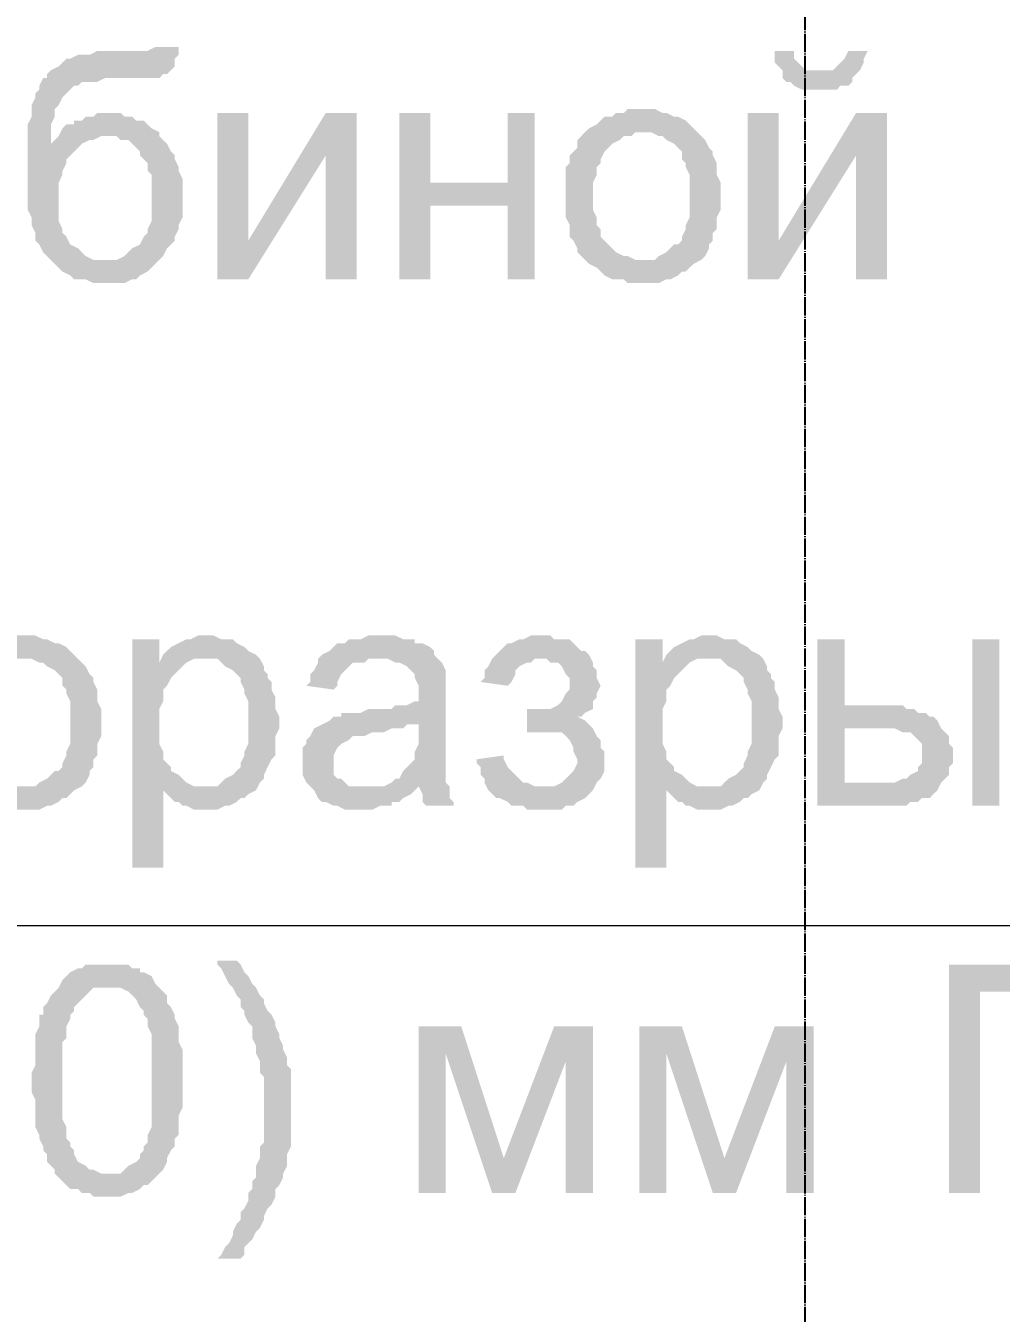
# Model space of a CAD drawing. Header units: millimetres. Extents: x -383313 to -161684, y -117025 to 99224.
# Drawn here: x -336366 to -335299, y -15433 to -14025 of the extents above; entities that cross this region are included whole.
import ezdxf

# ---------------------------------------------------------------- set-up
doc = ezdxf.new("R2010")
doc.units = ezdxf.units.MM
doc.header["$MEASUREMENT"] = 0
doc.linetypes.add('PS-GOST2.303 5', pattern=[24, 20, -1.5, 1, -1.5])
doc.layers.get('Defpoints').update_dxf_attribs({"color": 31})
for name, color, linetype in [('001__КОНСТРУКТИВ__размеры внутр.', 7, 'Continuous'), ('PDF_Geometry', 7, 'Continuous'), ('PDF_Solid Fills', 7, 'Continuous'), ('PS_Оси', 5, 'PS-GOST2.303 5')]:
    doc.layers.add(name, color=color, linetype=linetype)
doc.styles.add('PSTUDIO', font='arial.ttf')
doc.dimstyles.new('PS_TICK', dxfattribs={"dimscale": 100, "dimtxt": 2.5, "dimasz": 1, "dimexe": 2, "dimexo": 2, "dimgap": 1, "dimtad": 1, "dimdec": 0, "dimzin": 0, "dimdsep": 46, "dimtxsty": 'PSTUDIO', "dimblk": 'ARCHTICK', "dimcen": 2, "dimdle": 1.5, "dimse1": 1, "dimse2": 1, "dimadec": 0, "dimazin": 0, "dimtfac": 1, "dimtdec": 0, "dimtix": 1, "dimtmove": 1, "dimatfit": 3, "dimldrblk": 'ARCHTICK', "dimfxl": 1, "dimtolj": 1, "dimtzin": 0, "dimarcsym": 0})

# ---------------------------------------------------------------- blocks, each defined once
blk = doc.blocks.new('_ArchTick')
at = {"color": 0, "linetype": 'ByBlock', "const_width": 0.15}
blk.add_lwpolyline([(-0.5, -0.5), (0.5, 0.5)], dxfattribs=at)
blk = doc.blocks.new('*D281')
at = {"layer": '001__КОНСТРУКТИВ__размеры внутр.', "color": 0, "lineweight": -2, "ltscale": 100, "transparency": 16777216}
blk.add_line((-336984.8, -5432.1), (-336984.8, -20232.4), dxfattribs=at)
at = {"layer": 'Defpoints', "color": 0, "ltscale": 100, "transparency": 16777216}
for p in [(-330226.1, -5582.1), (-336984.8, -20082.4), (-335014.1, -20082.4)]:
    blk.add_point(p, dxfattribs=at)
at = {"layer": '001__КОНСТРУКТИВ__размеры внутр.', "color": 0, "lineweight": -2, "ltscale": 100, "transparency": 16777216, "xscale": 100, "yscale": 100, "zscale": 100}
for p, rotation in [((-336984.8, -5582.1), 90), ((-336984.8, -20082.4), 270)]:
    blk.add_blockref('_ArchTick', p, dxfattribs=dict(at, rotation=rotation))
at = {"layer": '001__КОНСТРУКТИВ__размеры внутр.', "color": 0, "ltscale": 100, "transparency": 16777216, "insert": (-337212.4, -12832.2), "char_height": 250, "attachment_point": 5, "rotation": 90, "style": 'PSTUDIO'}
blk.add_mtext('\\A1;14500', dxfattribs=at)
blk = doc.blocks.new('A$Cf5759c35')
at = {"layer": 'PDF_Solid Fills'}
for points in [[(22237.5, 4216.4), (22237.5, 4216.4), (22229.1, 4212.2), (22229.1, 4212.2), (22229.1, 4212.2), (22224.8, 4212.2), (22216.4, 4212.2), (22207.9, 4212.2), (22195.2, 4212.2), (22186.7, 4212.2), (22178.3, 4212.2), (22174, 4212.2), (22165.6, 4207.9), (22157.1, 4207.9), (22152.9, 4207.9), (22144.4, 4203.7), (22140.2, 4203.7), (22135.9, 4199.5), (22131.7, 4195.2), (22123.2, 4191), (22119, 4186.8), (22119, 4182.5), (22114.8, 4182.5), (22110.5, 4174.1), (22110.5, 4169.8), (22106.3, 4165.6), (22106.3, 4161.4), (22102.1, 4152.9), (22102.1, 4148.7), (22102.1, 4140.2), (22097.8, 4131.7), (22097.8, 4127.5), (22097.8, 4119), (22097.8, 4110.6), (22097.8, 4102.1), (22097.8, 4089.4), (22097.8, 4085.2), (22097.8, 4076.7), (22097.8, 4068.2), (22097.8, 4059.8), (22097.8, 4051.3), (22097.8, 4042.8), (22097.8, 4038.6), (22102.1, 4030.1), (22102.1, 4025.9), (22102.1, 4021.7), (22106.3, 4013.2), (22106.3, 4009), (22106.3, 4004.7), (22110.5, 4000.5), (22114.8, 3992), (22119, 3987.8), (22123.2, 3983.6), (22127.5, 3979.3), (22131.7, 3975.1), (22135.9, 3970.9), (22144.4, 3966.6), (22148.6, 3962.4), (22152.9, 3962.4), (22161.3, 3962.4), (22169.8, 3958.2), (22174, 3958.2), (22182.5, 3958.2), (22191, 3958.2), (22195.2, 3958.2), (22203.7, 3958.2), (22212.1, 3962.4), (22216.4, 3962.4), (22220.6, 3966.6), (22229.1, 3970.9), (22229.1, 3970.9), (22233.3, 3975.1), (22237.5, 3979.3), (22241.8, 3983.6), (22182.5, 3983.6), (22182.5, 3983.6), (22174, 3983.6), (22169.8, 3983.6), (22161.3, 3987.8), (22157.1, 3992), (22152.9, 3996.3), (22144.4, 4000.5), (22144.4, 4000.5), (22140.2, 4009), (22135.9, 4013.2), (22135.9, 4017.4), (22131.7, 4025.9), (22131.7, 4034.4), (22131.7, 4038.6), (22131.7, 4047.1), (22131.7, 4055.5), (22131.7, 4064), (22131.7, 4068.2), (22135.9, 4076.7), (22135.9, 4080.9), (22140.2, 4089.4), (22140.2, 4093.6), (22144.4, 4097.9), (22148.6, 4102.1), (22152.9, 4106.3), (22123.2, 4110.6), (22123.2, 4110.6), (22123.2, 4119), (22123.2, 4123.3), (22123.2, 4131.7), (22127.5, 4140.2), (22127.5, 4144.4), (22127.5, 4148.7), (22131.7, 4152.9), (22135.9, 4161.4), (22140.2, 4165.6), (22144.4, 4169.8), (22148.6, 4174.1), (22152.9, 4174.1), (22157.1, 4178.3), (22161.3, 4178.3), (22169.8, 4178.3), (22174, 4178.3), (22182.5, 4182.5), (22191, 4182.5), (22199.4, 4182.5), (22207.9, 4182.5), (22216.4, 4182.5), (22224.8, 4182.5), (22229.1, 4182.5), (22237.5, 4182.5), (22241.8, 4182.5), (22246, 4186.8), (22250.2, 4186.8), (22254.5, 4191), (22258.7, 4195.2), (22258.7, 4203.7), (22262.9, 4207.9), (22262.9, 4216.4)], [(22936, 4212.2), (22914.9, 4212.2), (22914.9, 4199.5), (22919.1, 4195.2), (22923.3, 4191), (22961.4, 4191), (22957.2, 4191), (22948.7, 4191), (22944.5, 4195.2), (22940.3, 4199.5), (22936, 4203.7)], [(23016.5, 4212.2), (22995.3, 4212.2), (22991.1, 4203.7), (22986.8, 4199.5), (22982.6, 4195.2), (22982.6, 4195.2), (22978.4, 4191), (22969.9, 4191), (22961.4, 4191), (22923.3, 4191), (22923.3, 4182.5), (22927.6, 4178.3), (22931.8, 4178.3), (22936, 4174.1), (22944.5, 4169.8), (22948.7, 4169.8), (22957.2, 4169.8), (22965.7, 4169.8), (22969.9, 4169.8), (22974.1, 4169.8), (22982.6, 4169.8), (22986.8, 4174.1), (22995.3, 4174.1), (22999.5, 4178.3), (22999.5, 4182.5), (23003.8, 4186.8), (23008, 4191), (23012.2, 4199.5), (23012.2, 4203.7)], [(22186.7, 4144.4), (22174, 4144.4), (22169.8, 4140.2), (22161.3, 4140.2), (22157.1, 4136), (22148.6, 4136), (22148.6, 4131.7), (22140.2, 4131.7), (22135.9, 4127.5), (22131.7, 4119), (22127.5, 4114.8), (22123.2, 4110.6), (22152.9, 4106.3), (22157.1, 4110.6), (22165.6, 4114.8), (22169.8, 4114.8), (22178.3, 4119), (22182.5, 4119), (22241.8, 4119), (22241.8, 4123.3), (22233.3, 4127.5), (22229.1, 4131.7), (22224.8, 4136), (22216.4, 4136), (22212.1, 4140.2), (22203.7, 4140.2), (22199.4, 4144.4), (22191, 4144.4)], [(22457.7, 4144.4), (22423.8, 4144.4), (22339.1, 4004.7), (22305.3, 3962.4), (22339.1, 3962.4), (22423.8, 4097.9)], [(22538.1, 4144.4), (22504.2, 4144.4), (22504.2, 3962.4), (22538.1, 3962.4), (22538.1, 4042.8), (22622.8, 4042.8), (22538.1, 4068.2)], [(22652.4, 4144.4), (22622.8, 4144.4), (22622.8, 4068.2), (22538.1, 4068.2), (22622.8, 4042.8), (22622.8, 3962.4), (22652.4, 3962.4)], [(22770.9, 4148.7), (22770.9, 4148.7), (22754, 4148.7), (22749.8, 4144.4), (22741.3, 4144.4), (22737.1, 4140.2), (22728.6, 4140.2), (22724.4, 4136), (22720.1, 4131.7), (22711.7, 4127.5), (22711.7, 4127.5), (22707.4, 4123.3), (22770.9, 4123.3), (22770.9, 4123.3), (22779.4, 4123.3), (22787.9, 4119), (22792.1, 4119), (22796.3, 4114.8), (22804.8, 4110.6), (22809, 4106.3), (22813.3, 4102.1), (22813.3, 4093.6), (22817.5, 4089.4), (22817.5, 4085.2), (22821.7, 4076.7), (22821.7, 4068.2), (22821.7, 4064), (22821.7, 4055.5), (22821.7, 4051.3), (22821.7, 4042.8), (22821.7, 4034.4), (22821.7, 4030.1), (22817.5, 4021.7), (22817.5, 4017.4), (22813.3, 4009), (22813.3, 4004.7), (22809, 4000.5), (22804.8, 4000.5), (22800.6, 3996.3), (22796.3, 3992), (22787.9, 3987.8), (22783.6, 3983.6), (22775.2, 3983.6), (22770.9, 3983.6), (22707.4, 3983.6), (22711.7, 3979.3), (22720.1, 3975.1), (22724.4, 3970.9), (22728.6, 3966.6), (22737.1, 3962.4), (22741.3, 3962.4), (22749.8, 3962.4), (22754, 3958.2), (22762.5, 3958.2), (22770.9, 3958.2), (22775.2, 3958.2), (22779.4, 3958.2), (22787.9, 3958.2), (22796.3, 3962.4), (22800.6, 3962.4), (22809, 3966.6), (22813.3, 3970.9), (22817.5, 3970.9), (22821.7, 3975.1), (22826, 3979.3), (22834.4, 3983.6), (22838.7, 3987.8), (22842.9, 3996.3), (22842.9, 4000.5), (22842.9, 4000.5), (22847.1, 4004.7), (22847.1, 4013.2), (22851.4, 4017.4), (22851.4, 4025.9), (22851.4, 4030.1), (22855.6, 4038.6), (22855.6, 4047.1), (22855.6, 4055.5), (22855.6, 4059.8), (22855.6, 4068.2), (22851.4, 4076.7), (22851.4, 4085.2), (22851.4, 4089.4), (22847.1, 4097.9), (22847.1, 4102.1), (22842.9, 4106.3), (22838.7, 4114.8), (22834.4, 4119), (22830.2, 4123.3), (22826, 4127.5), (22821.7, 4131.7), (22817.5, 4136), (22809, 4140.2), (22804.8, 4140.2), (22796.3, 4144.4), (22792.1, 4144.4), (22783.6, 4148.7), (22779.4, 4148.7)], [(23037.6, 4144.4), (23003.8, 4144.4), (22919.1, 4004.7), (22885.2, 3962.4), (22919.1, 3962.4), (23003.8, 4097.9)], [(22241.8, 4119), (22182.5, 4119), (22195.2, 4119), (22199.4, 4114.8), (22207.9, 4114.8), (22212.1, 4110.6), (22216.4, 4106.3), (22220.6, 4102.1), (22220.6, 4097.9), (22224.8, 4093.6), (22229.1, 4089.4), (22229.1, 4080.9), (22233.3, 4076.7), (22233.3, 4068.2), (22233.3, 4059.8), (22233.3, 4055.5), (22233.3, 4047.1), (22233.3, 4038.6), (22233.3, 4030.1), (22233.3, 4025.9), (22229.1, 4017.4), (22229.1, 4013.2), (22224.8, 4009), (22220.6, 4000.5), (22220.6, 4000.5), (22212.1, 3996.3), (22207.9, 3992), (22203.7, 3987.8), (22195.2, 3983.6), (22191, 3983.6), (22182.5, 3983.6), (22241.8, 3983.6), (22246, 3987.8), (22250.2, 3996.3), (22254.5, 4000.5), (22258.7, 4004.7), (22258.7, 4009), (22262.9, 4017.4), (22262.9, 4021.7), (22267.2, 4030.1), (22267.2, 4038.6), (22267.2, 4042.8), (22267.2, 4051.3), (22267.2, 4055.5), (22267.2, 4064), (22267.2, 4072.5), (22262.9, 4080.9), (22262.9, 4085.2), (22258.7, 4093.6), (22258.7, 4097.9), (22254.5, 4102.1), (22250.2, 4110.6), (22246, 4114.8)], [(22707.4, 4123.3), (22703.2, 4119), (22699, 4114.8), (22699, 4106.3), (22694.7, 4102.1), (22690.5, 4097.9), (22690.5, 4089.4), (22686.3, 4085.2), (22686.3, 4076.7), (22686.3, 4068.2), (22686.3, 4059.8), (22686.3, 4051.3), (22686.3, 4051.3), (22686.3, 4042.8), (22686.3, 4034.4), (22686.3, 4030.1), (22690.5, 4021.7), (22690.5, 4013.2), (22690.5, 4009), (22694.7, 4004.7), (22699, 3996.3), (22699, 3992), (22703.2, 3987.8), (22707.4, 3983.6), (22770.9, 3983.6), (22766.7, 3983.6), (22762.5, 3983.6), (22754, 3987.8), (22749.8, 3987.8), (22741.3, 3992), (22737.1, 3996.3), (22732.8, 4000.5), (22732.8, 4000.5), (22728.6, 4004.7), (22724.4, 4009), (22724.4, 4017.4), (22720.1, 4021.7), (22720.1, 4030.1), (22715.9, 4038.6), (22715.9, 4042.8), (22715.9, 4051.3), (22715.9, 4055.5), (22715.9, 4064), (22715.9, 4068.2), (22720.1, 4076.7), (22720.1, 4085.2), (22724.4, 4089.4), (22724.4, 4093.6), (22728.6, 4102.1), (22732.8, 4106.3), (22732.8, 4106.3), (22737.1, 4110.6), (22745.5, 4114.8), (22749.8, 4119), (22758.2, 4119), (22762.5, 4123.3), (22770.9, 4123.3)], [(22093.6, 3572.9), (22093.6, 3572.9), (22076.7, 3572.9), (22072.4, 3568.7), (22064, 3568.7), (22059.7, 3564.5), (22051.3, 3564.5), (22047, 3560.2), (22042.8, 3556), (22034.3, 3551.8), (22034.3, 3551.8), (22030.1, 3547.5), (22093.6, 3547.5), (22093.6, 3547.5), (22102.1, 3547.5), (22110.5, 3543.3), (22114.8, 3543.3), (22119, 3539.1), (22127.5, 3534.8), (22131.7, 3530.6), (22135.9, 3526.4), (22135.9, 3517.9), (22140.2, 3513.7), (22140.2, 3509.4), (22144.4, 3501), (22144.4, 3492.5), (22144.4, 3488.3), (22144.4, 3479.8), (22144.4, 3475.6), (22144.4, 3467.1), (22144.4, 3458.6), (22144.4, 3454.4), (22140.2, 3445.9), (22140.2, 3441.7), (22135.9, 3433.2), (22135.9, 3429), (22131.7, 3424.8), (22127.5, 3424.8), (22123.2, 3420.5), (22119, 3416.3), (22110.5, 3412.1), (22106.3, 3407.8), (22097.8, 3407.8), (22093.6, 3407.8), (22030.1, 3407.8), (22034.3, 3403.6), (22042.8, 3399.4), (22047, 3395.1), (22051.3, 3390.9), (22059.7, 3386.7), (22064, 3386.7), (22072.4, 3386.7), (22076.7, 3382.4), (22085.1, 3382.4), (22093.6, 3382.4), (22097.8, 3382.4), (22102.1, 3382.4), (22110.5, 3382.4), (22119, 3386.7), (22123.2, 3386.7), (22131.7, 3390.9), (22135.9, 3395.1), (22140.2, 3395.1), (22144.4, 3399.4), (22148.6, 3403.6), (22157.1, 3407.8), (22161.3, 3412.1), (22165.6, 3420.5), (22165.6, 3424.8), (22165.6, 3424.8), (22169.8, 3429), (22169.8, 3437.5), (22174, 3441.7), (22174, 3450.2), (22174, 3454.4), (22178.3, 3462.9), (22178.3, 3471.3), (22178.3, 3479.8), (22178.3, 3484), (22178.3, 3492.5), (22174, 3501), (22174, 3509.4), (22174, 3513.7), (22169.8, 3522.1), (22169.8, 3526.4), (22165.6, 3530.6), (22161.3, 3539.1), (22157.1, 3543.3), (22152.9, 3547.5), (22148.6, 3551.8), (22144.4, 3556), (22140.2, 3560.2), (22131.7, 3564.5), (22127.5, 3564.5), (22119, 3568.7), (22114.8, 3568.7), (22106.3, 3572.9), (22102.1, 3572.9)], [(22241.8, 3568.7), (22212.1, 3568.7), (22212.1, 3318.9), (22246, 3318.9), (22246, 3403.6), (22288.3, 3407.8), (22284.1, 3407.8), (22279.9, 3407.8), (22271.4, 3412.1), (22267.2, 3416.3), (22262.9, 3420.5), (22254.5, 3424.8), (22254.5, 3429), (22250.2, 3433.2), (22246, 3437.5), (22246, 3445.9), (22241.8, 3454.4), (22241.8, 3458.6), (22241.8, 3467.1), (22241.8, 3475.6), (22241.8, 3479.8), (22241.8, 3488.3), (22241.8, 3492.5), (22246, 3501), (22246, 3509.4), (22246, 3513.7), (22250.2, 3517.9), (22254.5, 3526.4), (22258.7, 3530.6), (22262.9, 3534.8), (22267.2, 3539.1), (22271.4, 3543.3), (22241.8, 3543.3)], [(22292.6, 3572.9), (22292.6, 3572.9), (22284.1, 3572.9), (22275.6, 3568.7), (22271.4, 3568.7), (22262.9, 3564.5), (22262.9, 3564.5), (22254.5, 3560.2), (22250.2, 3556), (22246, 3551.8), (22292.6, 3547.5), (22296.8, 3547.5), (22305.3, 3547.5), (22309.5, 3543.3), (22313.7, 3539.1), (22322.2, 3534.8), (22326.4, 3530.6), (22330.7, 3526.4), (22330.7, 3522.1), (22334.9, 3513.7), (22334.9, 3509.4), (22339.1, 3501), (22339.1, 3496.7), (22339.1, 3488.3), (22339.1, 3479.8), (22339.1, 3475.6), (22339.1, 3467.1), (22339.1, 3458.6), (22339.1, 3454.4), (22334.9, 3445.9), (22334.9, 3441.7), (22330.7, 3433.2), (22330.7, 3429), (22326.4, 3424.8), (22322.2, 3420.5), (22313.7, 3416.3), (22309.5, 3412.1), (22305.3, 3407.8), (22296.8, 3407.8), (22288.3, 3407.8), (22246, 3403.6), (22246, 3403.6), (22254.5, 3395.1), (22258.7, 3390.9), (22262.9, 3390.9), (22267.2, 3386.7), (22271.4, 3386.7), (22279.9, 3382.4), (22284.1, 3382.4), (22292.6, 3382.4), (22292.6, 3382.4), (22301, 3382.4), (22305.3, 3382.4), (22313.7, 3386.7), (22318, 3386.7), (22326.4, 3390.9), (22330.7, 3395.1), (22334.9, 3395.1), (22339.1, 3399.4), (22347.6, 3403.6), (22351.8, 3412.1), (22356.1, 3416.3), (22356.1, 3420.5), (22360.3, 3429), (22360.3, 3429), (22364.5, 3437.5), (22368.8, 3441.7), (22368.8, 3450.2), (22368.8, 3458.6), (22368.8, 3462.9), (22373, 3471.3), (22373, 3479.8), (22373, 3479.8), (22373, 3484), (22368.8, 3492.5), (22368.8, 3501), (22368.8, 3505.2), (22364.5, 3513.7), (22364.5, 3522.1), (22360.3, 3526.4), (22360.3, 3530.6), (22356.1, 3534.8), (22356.1, 3539.1), (22351.8, 3547.5), (22347.6, 3551.8), (22339.1, 3556), (22334.9, 3560.2), (22334.9, 3560.2), (22326.4, 3564.5), (22322.2, 3568.7), (22313.7, 3568.7), (22309.5, 3568.7), (22301, 3572.9)], [(22487.3, 3572.9), (22487.3, 3572.9), (22470.4, 3572.9), (22461.9, 3568.7), (22457.7, 3568.7), (22449.2, 3568.7), (22445, 3564.5), (22436.5, 3564.5), (22432.3, 3560.2), (22428, 3556), (22419.6, 3551.8), (22415.3, 3547.5), (22478.8, 3547.5), (22483.1, 3547.5), (22491.5, 3547.5), (22500, 3543.3), (22504.2, 3543.3), (22512.7, 3539.1), (22516.9, 3534.8), (22516.9, 3534.8), (22521.2, 3530.6), (22521.2, 3526.4), (22525.4, 3517.9), (22525.4, 3509.4), (22525.4, 3509.4), (22525.4, 3501), (22521.2, 3501), (22512.7, 3496.7), (22508.5, 3496.7), (22500, 3496.7), (22495.8, 3492.5), (22487.3, 3492.5), (22478.8, 3492.5), (22470.4, 3492.5), (22461.9, 3488.3), (22453.4, 3488.3), (22449.2, 3488.3), (22440.7, 3488.3), (22440.7, 3484), (22432.3, 3484), (22428, 3479.8), (22525.4, 3475.6), (22525.4, 3467.1), (22525.4, 3462.9), (22525.4, 3454.4), (22521.2, 3445.9), (22521.2, 3441.7), (22521.2, 3437.5), (22516.9, 3433.2), (22512.7, 3429), (22508.5, 3424.8), (22504.2, 3416.3), (22500, 3416.3), (22495.8, 3412.1), (22487.3, 3407.8), (22525.4, 3407.8), (22525.4, 3407.8), (22529.6, 3399.4), (22529.6, 3390.9), (22533.9, 3386.7), (22563.5, 3386.7), (22563.5, 3390.9), (22559.3, 3395.1), (22559.3, 3403.6), (22559.3, 3407.8), (22555, 3412.1), (22555, 3416.3), (22555, 3420.5), (22555, 3424.8), (22555, 3433.2), (22555, 3441.7), (22555, 3450.2), (22555, 3462.9), (22555, 3505.2), (22555, 3505.2), (22555, 3513.7), (22555, 3522.1), (22555, 3526.4), (22555, 3530.6), (22555, 3534.8), (22550.8, 3543.3), (22546.6, 3547.5), (22542.3, 3551.8), (22542.3, 3556), (22538.1, 3560.2), (22529.6, 3564.5), (22521.2, 3564.5), (22521.2, 3568.7), (22512.7, 3568.7), (22508.5, 3568.7), (22500, 3572.9), (22491.5, 3572.9)], [(22660.9, 3572.9), (22648.2, 3572.9), (22639.7, 3568.7), (22635.5, 3568.7), (22627, 3564.5), (22622.8, 3564.5), (22618.5, 3560.2), (22614.3, 3556), (22610.1, 3551.8), (22605.8, 3547.5), (22601.6, 3539.1), (22597.4, 3534.8), (22597.4, 3526.4), (22593.1, 3522.1), (22622.8, 3517.9), (22627, 3522.1), (22631.2, 3530.6), (22631.2, 3534.8), (22635.5, 3539.1), (22643.9, 3543.3), (22648.2, 3543.3), (22652.4, 3547.5), (22660.9, 3547.5), (22711.7, 3551.8), (22707.4, 3556), (22703.2, 3556), (22699, 3560.2), (22694.7, 3564.5), (22690.5, 3568.7), (22682, 3568.7), (22673.6, 3568.7), (22669.3, 3572.9)], [(22792.1, 3568.7), (22762.5, 3568.7), (22762.5, 3318.9), (22796.3, 3318.9), (22796.3, 3403.6), (22838.7, 3407.8), (22834.4, 3407.8), (22830.2, 3407.8), (22821.7, 3412.1), (22817.5, 3416.3), (22813.3, 3420.5), (22804.8, 3424.8), (22804.8, 3429), (22800.6, 3433.2), (22796.3, 3437.5), (22796.3, 3445.9), (22792.1, 3454.4), (22792.1, 3458.6), (22792.1, 3467.1), (22792.1, 3475.6), (22792.1, 3479.8), (22792.1, 3488.3), (22792.1, 3492.5), (22796.3, 3501), (22796.3, 3509.4), (22796.3, 3513.7), (22800.6, 3517.9), (22804.8, 3526.4), (22809, 3530.6), (22813.3, 3534.8), (22817.5, 3539.1), (22821.7, 3543.3), (22792.1, 3543.3)], [(22842.9, 3572.9), (22842.9, 3572.9), (22834.4, 3572.9), (22826, 3568.7), (22821.7, 3568.7), (22813.3, 3564.5), (22813.3, 3564.5), (22804.8, 3560.2), (22800.6, 3556), (22796.3, 3551.8), (22842.9, 3547.5), (22847.1, 3547.5), (22855.6, 3547.5), (22859.8, 3543.3), (22864.1, 3539.1), (22872.5, 3534.8), (22876.8, 3530.6), (22881, 3526.4), (22881, 3522.1), (22885.2, 3513.7), (22885.2, 3509.4), (22889.5, 3501), (22889.5, 3496.7), (22889.5, 3488.3), (22889.5, 3479.8), (22889.5, 3475.6), (22889.5, 3467.1), (22889.5, 3458.6), (22889.5, 3454.4), (22885.2, 3445.9), (22885.2, 3441.7), (22881, 3433.2), (22881, 3429), (22876.8, 3424.8), (22872.5, 3420.5), (22864.1, 3416.3), (22859.8, 3412.1), (22855.6, 3407.8), (22847.1, 3407.8), (22838.7, 3407.8), (22796.3, 3403.6), (22796.3, 3403.6), (22804.8, 3395.1), (22809, 3390.9), (22813.3, 3390.9), (22817.5, 3386.7), (22821.7, 3386.7), (22830.2, 3382.4), (22834.4, 3382.4), (22842.9, 3382.4), (22842.9, 3382.4), (22851.4, 3382.4), (22855.6, 3382.4), (22864.1, 3386.7), (22868.3, 3386.7), (22876.8, 3390.9), (22881, 3395.1), (22885.2, 3395.1), (22889.5, 3399.4), (22897.9, 3403.6), (22902.2, 3412.1), (22906.4, 3416.3), (22906.4, 3420.5), (22910.6, 3429), (22910.6, 3429), (22914.9, 3437.5), (22919.1, 3441.7), (22919.1, 3450.2), (22919.1, 3458.6), (22919.1, 3462.9), (22923.3, 3471.3), (22923.3, 3479.8), (22923.3, 3479.8), (22923.3, 3484), (22919.1, 3492.5), (22919.1, 3501), (22919.1, 3505.2), (22914.9, 3513.7), (22914.9, 3522.1), (22910.6, 3526.4), (22910.6, 3530.6), (22906.4, 3534.8), (22906.4, 3539.1), (22902.2, 3547.5), (22897.9, 3551.8), (22889.5, 3556), (22885.2, 3560.2), (22885.2, 3560.2), (22876.8, 3564.5), (22872.5, 3568.7), (22864.1, 3568.7), (22859.8, 3568.7), (22851.4, 3572.9)], [(22991.1, 3568.7), (22961.4, 3568.7), (22961.4, 3386.7), (23058.8, 3386.7), (23063, 3390.9), (23071.5, 3390.9), (23075.7, 3395.1), (23084.2, 3395.1), (23088.4, 3399.4), (23092.7, 3403.6), (23092.7, 3403.6), (23096.9, 3412.1), (22991.1, 3412.1), (22991.1, 3471.3), (23024.9, 3471.3), (23096.9, 3471.3), (23092.7, 3479.8), (23088.4, 3484), (23084.2, 3484), (23080, 3488.3), (23071.5, 3488.3), (23067.3, 3492.5), (23058.8, 3492.5), (23054.6, 3496.7), (23046.1, 3496.7), (23037.6, 3496.7), (23029.2, 3496.7), (22991.1, 3496.7)], [(22246, 3551.8), (22241.8, 3543.3), (22271.4, 3543.3), (22279.9, 3547.5), (22284.1, 3547.5), (22292.6, 3547.5)], [(22711.7, 3551.8), (22660.9, 3547.5), (22665.1, 3547.5), (22669.3, 3543.3), (22677.8, 3543.3), (22682, 3539.1), (22682, 3539.1), (22686.3, 3530.6), (22690.5, 3526.4), (22690.5, 3517.9), (22690.5, 3513.7), (22686.3, 3509.4), (22682, 3501), (22682, 3501), (22677.8, 3496.7), (22669.3, 3492.5), (22665.1, 3492.5), (22660.9, 3492.5), (22652.4, 3492.5), (22643.9, 3492.5), (22643.9, 3467.1), (22643.9, 3467.1), (22652.4, 3467.1), (22715.9, 3471.3), (22711.7, 3475.6), (22707.4, 3479.8), (22699, 3484), (22703.2, 3484), (22707.4, 3488.3), (22715.9, 3492.5), (22715.9, 3501), (22720.1, 3505.2), (22720.1, 3509.4), (22724.4, 3517.9), (22724.4, 3517.9), (22720.1, 3526.4), (22720.1, 3534.8), (22715.9, 3539.1), (22715.9, 3543.3)], [(22796.3, 3551.8), (22792.1, 3543.3), (22821.7, 3543.3), (22830.2, 3547.5), (22834.4, 3547.5), (22842.9, 3547.5)], [(22415.3, 3547.5), (22415.3, 3543.3), (22411.1, 3534.8), (22406.9, 3530.6), (22406.9, 3522.1), (22402.6, 3517.9), (22432.3, 3513.7), (22436.5, 3517.9), (22436.5, 3522.1), (22440.7, 3530.6), (22445, 3534.8), (22449.2, 3539.1), (22453.4, 3543.3), (22457.7, 3543.3), (22466.1, 3543.3), (22470.4, 3547.5), (22478.8, 3547.5)], [(22428, 3479.8), (22419.6, 3475.6), (22419.6, 3475.6), (22411.1, 3471.3), (22406.9, 3462.9), (22402.6, 3458.6), (22402.6, 3454.4), (22398.4, 3450.2), (22398.4, 3441.7), (22398.4, 3433.2), (22398.4, 3433.2), (22398.4, 3424.8), (22398.4, 3420.5), (22402.6, 3412.1), (22406.9, 3407.8), (22411.1, 3403.6), (22415.3, 3395.1), (22415.3, 3395.1), (22419.6, 3390.9), (22423.8, 3390.9), (22432.3, 3386.7), (22436.5, 3386.7), (22445, 3382.4), (22453.4, 3382.4), (22461.9, 3382.4), (22466.1, 3382.4), (22474.6, 3382.4), (22483.1, 3386.7), (22487.3, 3386.7), (22495.8, 3386.7), (22495.8, 3390.9), (22504.2, 3390.9), (22508.5, 3395.1), (22516.9, 3399.4), (22521.2, 3403.6), (22466.1, 3407.8), (22466.1, 3407.8), (22457.7, 3407.8), (22449.2, 3407.8), (22445, 3412.1), (22440.7, 3416.3), (22436.5, 3416.3), (22432.3, 3420.5), (22432.3, 3429), (22432.3, 3433.2), (22432.3, 3437.5), (22432.3, 3441.7), (22436.5, 3450.2), (22436.5, 3450.2), (22440.7, 3454.4), (22449.2, 3458.6), (22453.4, 3462.9), (22457.7, 3462.9), (22466.1, 3462.9), (22474.6, 3467.1), (22478.8, 3467.1), (22487.3, 3467.1), (22495.8, 3471.3), (22500, 3471.3), (22508.5, 3471.3), (22512.7, 3475.6), (22521.2, 3475.6), (22525.4, 3475.6)], [(22715.9, 3471.3), (22652.4, 3467.1), (22682, 3467.1), (22686.3, 3462.9), (22690.5, 3458.6), (22694.7, 3450.2), (22694.7, 3445.9), (22699, 3437.5), (22699, 3433.2), (22694.7, 3424.8), (22690.5, 3420.5), (22686.3, 3416.3), (22686.3, 3416.3), (22682, 3412.1), (22673.6, 3407.8), (22669.3, 3407.8), (22660.9, 3407.8), (22715.9, 3403.6), (22720.1, 3412.1), (22724.4, 3416.3), (22728.6, 3424.8), (22728.6, 3429), (22728.6, 3437.5), (22728.6, 3437.5), (22728.6, 3445.9), (22724.4, 3450.2), (22724.4, 3458.6), (22720.1, 3462.9), (22720.1, 3462.9)], [(23096.9, 3471.3), (23024.9, 3471.3), (23046.1, 3471.3), (23054.6, 3467.1), (23058.8, 3467.1), (23063, 3467.1), (23067.3, 3462.9), (23071.5, 3458.6), (23075.7, 3454.4), (23075.7, 3445.9), (23075.7, 3441.7), (23075.7, 3441.7), (23075.7, 3433.2), (23071.5, 3429), (23071.5, 3424.8), (23063, 3420.5), (23063, 3420.5), (23058.8, 3416.3), (23054.6, 3416.3), (23046.1, 3412.1), (23041.9, 3412.1), (23033.4, 3412.1), (23020.7, 3412.1), (22991.1, 3412.1), (23096.9, 3412.1), (23101.1, 3416.3), (23105.4, 3420.5), (23105.4, 3429), (23109.6, 3433.2), (23109.6, 3441.7), (23109.6, 3441.7), (23109.6, 3450.2), (23105.4, 3454.4), (23105.4, 3462.9), (23101.1, 3467.1)], [(22618.5, 3441.7), (22588.9, 3437.5), (22588.9, 3433.2), (22593.1, 3429), (22593.1, 3420.5), (22597.4, 3416.3), (22597.4, 3412.1), (22601.6, 3403.6), (22605.8, 3399.4), (22610.1, 3395.1), (22614.3, 3395.1), (22622.8, 3390.9), (22627, 3386.7), (22631.2, 3386.7), (22639.7, 3386.7), (22643.9, 3382.4), (22652.4, 3382.4), (22660.9, 3382.4), (22665.1, 3382.4), (22673.6, 3382.4), (22682, 3382.4), (22686.3, 3386.7), (22694.7, 3386.7), (22699, 3390.9), (22707.4, 3395.1), (22711.7, 3399.4), (22711.7, 3399.4), (22715.9, 3403.6), (22660.9, 3407.8), (22660.9, 3407.8), (22652.4, 3407.8), (22643.9, 3412.1), (22639.7, 3412.1), (22635.5, 3416.3), (22631.2, 3420.5), (22627, 3424.8), (22622.8, 3429), (22618.5, 3437.5)], [(22186.7, 3213.1), (22186.7, 3213.1), (22161.3, 3213.1), (22157.1, 3208.9), (22152.9, 3208.9), (22144.4, 3204.6), (22140.2, 3200.4), (22140.2, 3200.4), (22135.9, 3196.2), (22131.7, 3187.7), (22186.7, 3187.7), (22186.7, 3187.7), (22195.2, 3187.7), (22199.4, 3187.7), (22207.9, 3183.5), (22212.1, 3179.2), (22216.4, 3175), (22220.6, 3166.5), (22220.6, 3166.5), (22224.8, 3162.3), (22224.8, 3158.1), (22229.1, 3153.8), (22229.1, 3149.6), (22229.1, 3145.4), (22233.3, 3136.9), (22233.3, 3128.4), (22233.3, 3124.2), (22233.3, 3115.7), (22233.3, 3107.3), (22233.3, 3094.6), (22233.3, 3086.1), (22233.3, 3086.1), (22233.3, 3073.4), (22233.3, 3064.9), (22233.3, 3056.5), (22233.3, 3048), (22233.3, 3043.8), (22233.3, 3035.3), (22229.1, 3026.8), (22229.1, 3022.6), (22229.1, 3018.4), (22224.8, 3014.1), (22224.8, 3009.9), (22220.6, 3005.7), (22220.6, 3001.4), (22216.4, 2997.2), (22207.9, 2993), (22203.7, 2988.7), (22199.4, 2984.5), (22191, 2984.5), (22186.7, 2984.5), (22131.7, 2980.3), (22135.9, 2976), (22140.2, 2971.8), (22144.4, 2967.6), (22152.9, 2967.6), (22157.1, 2963.3), (22165.6, 2963.3), (22169.8, 2959.1), (22178.3, 2959.1), (22186.7, 2959.1), (22186.7, 2959.1), (22195.2, 2959.1), (22199.4, 2959.1), (22207.9, 2963.3), (22212.1, 2963.3), (22220.6, 2967.6), (22224.8, 2971.8), (22229.1, 2971.8), (22233.3, 2976), (22237.5, 2980.3), (22241.8, 2984.5), (22246, 2988.7), (22250.2, 2997.2), (22250.2, 3001.4), (22254.5, 3009.9), (22258.7, 3014.1), (22258.7, 3018.4), (22258.7, 3022.6), (22262.9, 3026.8), (22262.9, 3035.3), (22262.9, 3039.5), (22262.9, 3048), (22267.2, 3056.5), (22267.2, 3060.7), (22267.2, 3069.2), (22267.2, 3077.6), (22267.2, 3086.1), (22267.2, 3090.3), (22267.2, 3098.8), (22267.2, 3107.3), (22267.2, 3115.7), (22267.2, 3120), (22262.9, 3128.4), (22262.9, 3132.7), (22262.9, 3141.1), (22262.9, 3145.4), (22258.7, 3153.8), (22258.7, 3158.1), (22254.5, 3166.5), (22250.2, 3170.8), (22250.2, 3179.2), (22246, 3183.5), (22246, 3183.5), (22241.8, 3187.7), (22237.5, 3191.9), (22233.3, 3200.4), (22224.8, 3204.6), (22220.6, 3204.6), (22220.6, 3208.9), (22212.1, 3208.9), (22207.9, 3213.1), (22199.4, 3213.1), (22191, 3213.1)], [(22326.4, 3217.3), (22305.3, 3217.3), (22305.3, 3213.1), (22309.5, 3208.9), (22313.7, 3200.4), (22318, 3191.9), (22322.2, 3187.7), (22326.4, 3179.2), (22330.7, 3175), (22330.7, 3170.8), (22330.7, 3166.5), (22334.9, 3162.3), (22334.9, 3158.1), (22339.1, 3149.6), (22343.4, 3145.4), (22343.4, 3136.9), (22343.4, 3132.7), (22347.6, 3124.2), (22347.6, 3115.7), (22347.6, 3115.7), (22351.8, 3107.3), (22351.8, 3103), (22351.8, 3094.6), (22356.1, 3090.3), (22356.1, 3081.9), (22356.1, 3073.4), (22356.1, 3069.2), (22356.1, 3060.7), (22356.1, 3052.2), (22356.1, 3052.2), (22356.1, 3048), (22356.1, 3039.5), (22356.1, 3031.1), (22356.1, 3026.8), (22356.1, 3018.4), (22351.8, 3014.1), (22351.8, 3005.7), (22351.8, 3001.4), (22347.6, 2993), (22347.6, 2988.7), (22347.6, 2980.3), (22343.4, 2976), (22343.4, 2967.6), (22339.1, 2963.3), (22339.1, 2954.9), (22334.9, 2946.4), (22330.7, 2942.2), (22330.7, 2933.7), (22326.4, 2929.5), (22322.2, 2921), (22322.2, 2916.8), (22318, 2908.3), (22313.7, 2904.1), (22309.5, 2895.6), (22305.3, 2891.4), (22326.4, 2891.4), (22330.7, 2891.4), (22334.9, 2895.6), (22334.9, 2904.1), (22339.1, 2908.3), (22343.4, 2912.5), (22347.6, 2921), (22351.8, 2925.2), (22356.1, 2933.7), (22356.1, 2937.9), (22360.3, 2946.4), (22364.5, 2950.6), (22368.8, 2959.1), (22368.8, 2963.3), (22368.8, 2967.6), (22373, 2971.8), (22377.2, 2980.3), (22377.2, 2984.5), (22381.5, 2993), (22381.5, 2997.2), (22381.5, 3005.7), (22385.7, 3014.1), (22385.7, 3018.4), (22385.7, 3026.8), (22385.7, 3031.1), (22385.7, 3039.5), (22385.7, 3048), (22385.7, 3052.2), (22385.7, 3056.5), (22385.7, 3064.9), (22385.7, 3069.2), (22385.7, 3077.6), (22385.7, 3086.1), (22385.7, 3090.3), (22385.7, 3098.8), (22381.5, 3103), (22381.5, 3111.5), (22377.2, 3120), (22377.2, 3124.2), (22373, 3132.7), (22373, 3132.7), (22373, 3136.9), (22368.8, 3145.4), (22368.8, 3149.6), (22364.5, 3158.1), (22360.3, 3162.3), (22356.1, 3170.8), (22356.1, 3175), (22351.8, 3179.2), (22347.6, 3187.7), (22343.4, 3191.9), (22339.1, 3200.4), (22334.9, 3204.6), (22330.7, 3213.1)], [(23304.3, 3213.1), (23105.4, 3213.1), (23105.4, 2963.3), (23139.2, 2963.3), (23139.2, 3183.5), (23270.5, 3183.5)], [(22131.7, 3187.7), (22127.5, 3183.5), (22123.2, 3179.2), (22119, 3170.8), (22114.8, 3166.5), (22114.8, 3158.1), (22110.5, 3158.1), (22110.5, 3149.6), (22110.5, 3145.4), (22106.3, 3136.9), (22106.3, 3132.7), (22106.3, 3124.2), (22106.3, 3120), (22106.3, 3111.5), (22106.3, 3103), (22102.1, 3094.6), (22102.1, 3086.1), (22102.1, 3081.9), (22102.1, 3073.4), (22106.3, 3064.9), (22106.3, 3056.5), (22106.3, 3048), (22106.3, 3039.5), (22106.3, 3035.3), (22110.5, 3026.8), (22110.5, 3022.6), (22114.8, 3014.1), (22114.8, 3009.9), (22119, 3005.7), (22119, 2997.2), (22123.2, 2993), (22127.5, 2988.7), (22127.5, 2984.5), (22131.7, 2980.3), (22186.7, 2984.5), (22182.5, 2984.5), (22178.3, 2984.5), (22169.8, 2988.7), (22165.6, 2988.7), (22161.3, 2993), (22152.9, 2997.2), (22148.6, 3005.7), (22148.6, 3005.7), (22148.6, 3009.9), (22144.4, 3014.1), (22144.4, 3018.4), (22140.2, 3022.6), (22140.2, 3031.1), (22140.2, 3035.3), (22135.9, 3043.8), (22135.9, 3052.2), (22135.9, 3060.7), (22135.9, 3069.2), (22135.9, 3077.6), (22135.9, 3086.1), (22135.9, 3094.6), (22135.9, 3103), (22135.9, 3111.5), (22135.9, 3120), (22135.9, 3128.4), (22140.2, 3132.7), (22140.2, 3141.1), (22140.2, 3145.4), (22144.4, 3153.8), (22144.4, 3158.1), (22148.6, 3162.3), (22148.6, 3166.5), (22152.9, 3170.8), (22157.1, 3175), (22161.3, 3179.2), (22165.6, 3183.5), (22169.8, 3187.7), (22178.3, 3187.7), (22186.7, 3187.7)], [(22572, 3145.4), (22525.4, 3145.4), (22525.4, 2963.3), (22555, 2963.3), (22555, 3115.7)], [(22715.9, 3145.4), (22673.6, 3145.4), (22618.5, 3001.4), (22605.8, 2963.3), (22631.2, 2963.3), (22686.3, 3107.3)], [(22813.3, 3145.4), (22766.7, 3145.4), (22766.7, 2963.3), (22796.3, 2963.3), (22796.3, 3115.7)], [(22957.2, 3145.4), (22914.9, 3145.4), (22859.8, 3001.4), (22847.1, 2963.3), (22872.5, 2963.3), (22927.6, 3107.3)]]:
    blk.add_hatch(color=8, dxfattribs=at).paths.add_polyline_path(points)
at = {"layer": 'PDF_Geometry', "color": 8, "lineweight": 13}
blk.add_lwpolyline([(28320.8, 4157.1), (24942.6, 3255.4), (21103, 3255.4)], dxfattribs=at)
at = {"layer": 'PDF_Solid Fills', "color": 8, "lineweight": 13}
for points in [[(22339.1, 4144.4), (22305.3, 4144.4), (22339.1, 4004.7), (22305.3, 3962.4)], [(22457.7, 4144.4), (22423.8, 4097.9), (22457.7, 3962.4), (22423.8, 3962.4)], [(22919.1, 4144.4), (22885.2, 4144.4), (22919.1, 4004.7), (22885.2, 3962.4)], [(23037.6, 4144.4), (23003.8, 4097.9), (23037.6, 3962.4), (23003.8, 3962.4)], [(23160.4, 3386.7), (23160.4, 3568.7), (23130.8, 3386.7), (23130.8, 3568.7)], [(22487.3, 3407.8), (22466.1, 3407.8), (22525.4, 3407.8), (22521.2, 3403.6)], [(22572, 3145.4), (22555, 3115.7), (22618.5, 3001.4), (22605.8, 2963.3)], [(22715.9, 3145.4), (22686.3, 3107.3), (22715.9, 2963.3), (22686.3, 2963.3)], [(22813.3, 3145.4), (22796.3, 3115.7), (22859.8, 3001.4), (22847.1, 2963.3)], [(22957.2, 3145.4), (22927.6, 3107.3), (22957.2, 2963.3), (22927.6, 2963.3)]]:
    blk.add_solid(points, dxfattribs=at)

msp = doc.modelspace()

# ---------------------------------------------------------------- linework, layer by layer
at = {"layer": 'PS_Оси'}
msp.add_lwpolyline([(-335514.05882, -24012.91133), (-335514.05882, -23582.0977), (-335514.05882, -17582.0977), (-335514.05882, -11582.0977), (-335514.05882, -5582.0977), (-335514.05882, -582.3977), (-335514.05882, 2825.4576)], dxfattribs=at)

# ---------------------------------------------------------------- block references
at = {"ltscale": 100}
msp.add_blockref('A$Cf5759c35', (-358461.97282, -18264.93104), dxfattribs=at)

# ---------------------------------------------------------------- dimensions: what is measured, and where the dimension line sits
at = {"layer": '001__КОНСТРУКТИВ__размеры внутр.', "ltscale": 100}
dim = msp.add_linear_dim(base=(-336984.76537, -20082.3977), p1=(-330226.05882, -5582.0977), p2=(-335014.05882, -20082.3977), angle=90, dimstyle='PS_TICK', dxfattribs=at)
dim.commit()
dim.dimension.update_dxf_attribs({"geometry": '*D281', "text_midpoint": (-337212.40862, -12832.2477)})

doc.saveas('drawing.dxf')
